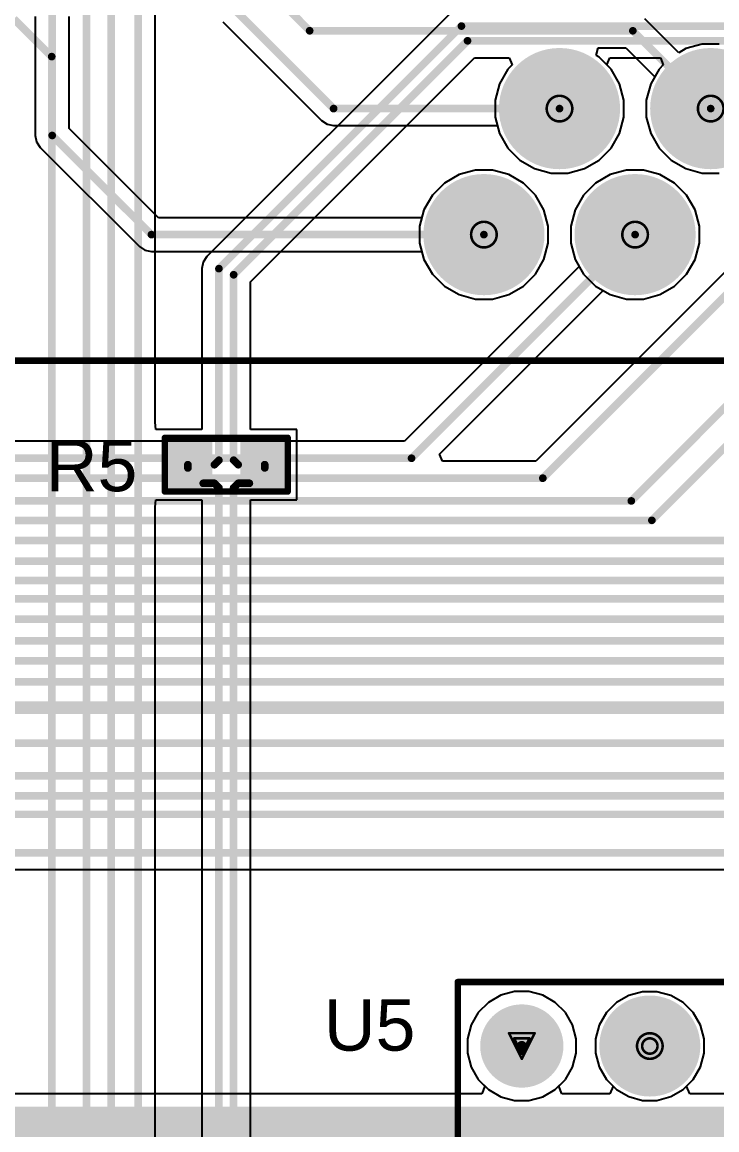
# Model space of a CAD drawing. Header units: inches. Extents: x -31 to 249, y -28 to 261.
# Drawn here: x 38.14 to 51.92, y 52.95 to 74.92 of the extents above; entities that cross this region are included whole.
import ezdxf

# ---------------------------------------------------------------- set-up
doc = ezdxf.new("R2010")
doc.units = ezdxf.units.IN
for name, color, linetype in [('Bottom Layer', 5, 'Continuous'), ('Bottom Solder', 6, 'Continuous'), ('Drill Drawing', 1, 'Continuous'), ('Mechanical 13', 56, 'Continuous'), ('Multi-Layer', 9, 'Continuous'), ('Pad Holes', 156, 'Continuous'), ('Top Layer', 1, 'Continuous'), ('Top Overlay', 2, 'Continuous'), ('Top Paste', 8, 'Continuous'), ('Top Solder', 216, 'Continuous')]:
    doc.layers.add(name, color=color, linetype=linetype)
doc.styles.add('Arial', font='', dxfattribs={"height": 0.2})
doc.styles.get('Arial').set_extended_font_data('Arial')

# ---------------------------------------------------------------- blocks, each defined once
blk = doc.blocks.new('A000005_17')
at = {"layer": 'Bottom Layer'}
h = blk.add_hatch(color=5, dxfattribs=at)
edge = h.paths.add_edge_path()
edge.add_arc((7.62, 17.78), 0.9, 0, 360)
at = {"layer": 'Bottom Solder'}
h = blk.add_hatch(color=6, dxfattribs=at)
edge = h.paths.add_edge_path()
edge.add_arc((7.62, 20.32), 0.102, 0, 360)
h = blk.add_hatch(color=6, dxfattribs=at)
edge = h.paths.add_edge_path()
edge.add_arc((7.62, 17.78), 1.002, 0, 360)
at = {"layer": 'Multi-Layer'}
h = blk.add_hatch(color=9, dxfattribs=at)
edge = h.paths.add_edge_path()
edge.add_arc((7.62, 17.78), 0.9, 0, 360)
at = {"layer": 'Pad Holes'}
h = blk.add_hatch(color=7, dxfattribs=at)
edge = h.paths.add_edge_path()
edge.add_arc((7.62, 20.32), 0.826, 0, 360)
h = blk.add_hatch(color=7, dxfattribs=at)
edge = h.paths.add_edge_path()
edge.add_arc((7.62, 17.78), 0.5, 0, 360)
at = {"layer": 'Top Layer'}
h = blk.add_hatch(color=1, dxfattribs=at)
edge = h.paths.add_edge_path()
edge.add_arc((7.62, 17.78), 0.9, 0, 360)
at = {"layer": 'Top Solder'}
h = blk.add_hatch(color=216, dxfattribs=at)
edge = h.paths.add_edge_path()
edge.add_arc((7.62, 20.32), 0.102, 0, 360)
h = blk.add_hatch(color=216, dxfattribs=at)
edge = h.paths.add_edge_path()
edge.add_arc((7.62, 17.78), 1.002, 0, 360)
at = {"layer": 'Mechanical 13'}
for points in [[(-8.89, 21.59, 0.127, 0.127, 0), (8.89, 21.59, 0.127, 0.127, 0)], [(8.89, 21.59, 0.127, 0.127, 0), (8.89, -21.59, 0.127, 0.127, 0)]]:
    blk.add_lwpolyline(points, format="xyseb", dxfattribs=at)
blk.add_lwpolyline([(8.858, 21.59, 0.0635, 0.0635, 1), (8.922, 21.59, 0.0635, 0.0635, 1)], format="xyseb", close=True, dxfattribs=at)
blk.add_lwpolyline([(8.858, 21.59, 0.0635, 0.0635, 1), (8.922, 21.59, 0.0635, 0.0635, 1)], format="xyseb", close=True, dxfattribs=at)
at = {"layer": 'Top Overlay'}
for points in [[(-8.89, 21.59, 0.127, 0.127, 0), (8.89, 21.59, 0.127, 0.127, 0)], [(8.89, 21.59, 0.127, 0.127, 0), (8.89, -21.59, 0.127, 0.127, 0)]]:
    blk.add_lwpolyline(points, format="xyseb", dxfattribs=at)
blk.add_lwpolyline([(8.858, 21.59, 0.0635, 0.0635, 1), (8.922, 21.59, 0.0635, 0.0635, 1)], format="xyseb", close=True, dxfattribs=at)
blk.add_lwpolyline([(8.858, 21.59, 0.0635, 0.0635, 1), (8.922, 21.59, 0.0635, 0.0635, 1)], format="xyseb", close=True, dxfattribs=at)
blk = doc.blocks.new('6437288_3_41')
at = {"layer": 'Bottom Layer'}
h = blk.add_hatch(color=5, dxfattribs=at)
edge = h.paths.add_edge_path()
edge.add_arc((-7.25, 7.25), 1.1, 0, 360)
h = blk.add_hatch(color=5, dxfattribs=at)
edge = h.paths.add_edge_path()
edge.add_arc((-4.25, 7.25), 1.1, 0, 360)
h = blk.add_hatch(color=5, dxfattribs=at)
edge = h.paths.add_edge_path()
edge.add_arc((-8.75, 4.75), 1.1, 0, 360)
h = blk.add_hatch(color=5, dxfattribs=at)
edge = h.paths.add_edge_path()
edge.add_arc((-5.75, 4.75), 1.1, 0, 360)
at = {"layer": 'Bottom Solder'}
h = blk.add_hatch(color=6, dxfattribs=at)
edge = h.paths.add_edge_path()
edge.add_arc((-7.25, 7.25), 1.202, 0, 360)
h = blk.add_hatch(color=6, dxfattribs=at)
edge = h.paths.add_edge_path()
edge.add_arc((-4.25, 7.25), 1.202, 0, 360)
h = blk.add_hatch(color=6, dxfattribs=at)
edge = h.paths.add_edge_path()
edge.add_arc((-8.75, 4.75), 1.202, 0, 360)
h = blk.add_hatch(color=6, dxfattribs=at)
edge = h.paths.add_edge_path()
edge.add_arc((-5.75, 4.75), 1.202, 0, 360)
at = {"layer": 'Multi-Layer'}
h = blk.add_hatch(color=9, dxfattribs=at)
edge = h.paths.add_edge_path()
edge.add_arc((-7.25, 7.25), 1.1, 0, 360)
h = blk.add_hatch(color=9, dxfattribs=at)
edge = h.paths.add_edge_path()
edge.add_arc((-4.25, 7.25), 1.1, 0, 360)
h = blk.add_hatch(color=9, dxfattribs=at)
edge = h.paths.add_edge_path()
edge.add_arc((-8.75, 4.75), 1.1, 0, 360)
h = blk.add_hatch(color=9, dxfattribs=at)
edge = h.paths.add_edge_path()
edge.add_arc((-5.75, 4.75), 1.1, 0, 360)
at = {"layer": 'Pad Holes'}
h = blk.add_hatch(color=7, dxfattribs=at)
edge = h.paths.add_edge_path()
edge.add_arc((-7.25, 7.25), 0.65, 0, 360)
h = blk.add_hatch(color=7, dxfattribs=at)
edge = h.paths.add_edge_path()
edge.add_arc((-4.25, 7.25), 0.65, 0, 360)
h = blk.add_hatch(color=7, dxfattribs=at)
edge = h.paths.add_edge_path()
edge.add_arc((-8.75, 4.75), 0.65, 0, 360)
h = blk.add_hatch(color=7, dxfattribs=at)
edge = h.paths.add_edge_path()
edge.add_arc((-5.75, 4.75), 0.65, 0, 360)
at = {"layer": 'Top Layer'}
h = blk.add_hatch(color=1, dxfattribs=at)
edge = h.paths.add_edge_path()
edge.add_arc((-7.25, 7.25), 1.1, 0, 360)
h = blk.add_hatch(color=1, dxfattribs=at)
edge = h.paths.add_edge_path()
edge.add_arc((-4.25, 7.25), 1.1, 0, 360)
h = blk.add_hatch(color=1, dxfattribs=at)
edge = h.paths.add_edge_path()
edge.add_arc((-8.75, 4.75), 1.1, 0, 360)
h = blk.add_hatch(color=1, dxfattribs=at)
edge = h.paths.add_edge_path()
edge.add_arc((-5.75, 4.75), 1.1, 0, 360)
at = {"layer": 'Top Solder'}
h = blk.add_hatch(color=216, dxfattribs=at)
edge = h.paths.add_edge_path()
edge.add_arc((-7.25, 7.25), 1.202, 0, 360)
h = blk.add_hatch(color=216, dxfattribs=at)
edge = h.paths.add_edge_path()
edge.add_arc((-4.25, 7.25), 1.202, 0, 360)
h = blk.add_hatch(color=216, dxfattribs=at)
edge = h.paths.add_edge_path()
edge.add_arc((-8.75, 4.75), 1.202, 0, 360)
h = blk.add_hatch(color=216, dxfattribs=at)
edge = h.paths.add_edge_path()
edge.add_arc((-5.75, 4.75), 1.202, 0, 360)
at = {"layer": 'Top Overlay'}
blk.add_lwpolyline([(32.5, 9.75, 0.127, 0.127, 0), (-32.5, 9.75, 0.127, 0.127, 0)], format="xyseb", dxfattribs=at)
blk = doc.blocks.new('R___0603_43')
at = {"layer": 'Top Layer'}
for points in [[(-0.381, 0.4445), (-0.381, -0.4445), (-1.143, -0.4445), (-1.143, 0.4445)], [(1.143, 0.4445), (1.143, -0.4445), (0.381, -0.4445), (0.381, 0.4445)]]:
    blk.add_hatch(color=1, dxfattribs=at).paths.add_polyline_path(points)
at = {"layer": 'Top Paste'}
for points in [[(-0.381, 0.4445), (-0.381, -0.4445), (-1.143, -0.4445), (-1.143, 0.4445)], [(1.143, 0.4445), (1.143, -0.4445), (0.381, -0.4445), (0.381, 0.4445)]]:
    blk.add_hatch(color=8, dxfattribs=at).paths.add_polyline_path(points)
at = {"layer": 'Top Solder'}
for points in [[(-0.2794, 0.5461), (-0.2794, -0.5461), (-1.2446, -0.5461), (-1.2446, 0.5461)], [(1.2446, 0.5461), (1.2446, -0.5461), (0.2794, -0.5461), (0.2794, 0.5461)]]:
    blk.add_hatch(color=216, dxfattribs=at).paths.add_polyline_path(points)
at = {"layer": 'Top Overlay'}
for points in [[(1.2192, 0.5334, 0.127, 0.127, 0), (-1.2192, 0.5334, 0.127, 0.127, 0)], [(-1.2192, 0.5334, 0.127, 0.127, 0), (-1.2192, -0.5334, 0.127, 0.127, 0)], [(1.2192, 0.5334, 0.127, 0.127, 0), (1.2192, -0.5334, 0.127, 0.127, 0)], [(1.2192, -0.5334, 0.127, 0.127, 0), (-1.2192, -0.5334, 0.127, 0.127, 0)]]:
    blk.add_lwpolyline(points, format="xyseb", dxfattribs=at)
for points in [[(-1.25095, 0.5334, 0.0635, 0.0635, 1), (-1.18745, 0.5334, 0.0635, 0.0635, 1)], [(-1.25095, 0.5334, 0.0635, 0.0635, 1), (-1.18745, 0.5334, 0.0635, 0.0635, 1)], [(1.18745, 0.5334, 0.0635, 0.0635, 1), (1.25095, 0.5334, 0.0635, 0.0635, 1)], [(1.18745, 0.5334, 0.0635, 0.0635, 1), (1.25095, 0.5334, 0.0635, 0.0635, 1)], [(-1.25095, -0.5334, 0.0635, 0.0635, 1), (-1.18745, -0.5334, 0.0635, 0.0635, 1)], [(-1.25095, -0.5334, 0.0635, 0.0635, 1), (-1.18745, -0.5334, 0.0635, 0.0635, 1)], [(1.18745, -0.5334, 0.0635, 0.0635, 1), (1.25095, -0.5334, 0.0635, 0.0635, 1)], [(1.18745, -0.5334, 0.0635, 0.0635, 1), (1.25095, -0.5334, 0.0635, 0.0635, 1)]]:
    blk.add_lwpolyline(points, format="xyseb", close=True, dxfattribs=at)

msp = doc.modelspace()

# ---------------------------------------------------------------- hatches: boundary and pattern name
at = {"layer": 'Bottom Layer'}
msp.add_hatch(color=5, dxfattribs=at).paths.add_polyline_path([(24.74, 51.898), (59.22, 51.898), (59.22, 53.404), (24.74, 53.404)])

# ---------------------------------------------------------------- linework, layer by layer
for p, q in [((38.398, 75.034), (38.398, 72.673)), ((39.072, 72.813), (39.072, 75.034)), ((51.167, 74.315), (50.494, 74.988)), ((42.121, 74.927), (44.081, 72.968)), ((49.528, 74.261), (49.569, 74.414)), ((49.569, 74.414), (50.117, 74.414)), ((50.117, 74.414), (50.691, 73.839)), ((51.308, 74.396), (51.167, 74.315)), ((51.633, 74.483), (51.308, 74.396)), ((51.969, 74.483), (51.633, 74.483)), ((49.585, 74.228), (49.528, 74.261)), ((49.823, 73.99), (49.585, 74.228)), ((49.992, 73.699), (49.823, 73.99)), ((50.691, 73.839), (50.61, 73.699)), ((50.079, 73.374), (49.992, 73.699)), ((50.61, 73.699), (50.523, 73.374)), ((50.079, 73.037), (50.079, 73.374)), ((50.523, 73.374), (50.523, 73.037)), ((44.081, 72.968), (44.19, 72.895)), ((49.992, 72.712), (50.079, 73.037)), ((50.523, 73.037), (50.61, 72.712)), ((40.842, 71.042), (39.072, 72.813)), ((44.19, 72.895), (44.319, 72.869)), ((44.319, 72.869), (47.568, 72.869)), ((47.568, 72.869), (47.61, 72.712)), ((38.398, 72.673), (38.424, 72.544)), ((38.424, 72.544), (38.497, 72.435)), ((47.61, 72.712), (47.778, 72.421)), ((49.823, 72.421), (49.992, 72.712)), ((50.61, 72.712), (50.778, 72.421)), ((38.497, 72.435), (40.465, 70.468)), ((47.778, 72.421), (48.016, 72.183)), ((49.585, 72.183), (49.823, 72.421)), ((50.778, 72.421), (51.016, 72.183)), ((48.016, 72.183), (48.308, 72.015)), ((49.294, 72.015), (49.585, 72.183)), ((51.016, 72.183), (51.308, 72.015)), ((46.808, 71.896), (46.516, 71.728)), ((47.133, 71.983), (46.808, 71.896)), ((47.469, 71.983), (47.133, 71.983)), ((47.794, 71.896), (47.469, 71.983)), ((48.085, 71.728), (47.794, 71.896)), ((48.308, 72.015), (48.633, 71.928)), ((48.633, 71.928), (48.969, 71.928)), ((48.969, 71.928), (49.294, 72.015)), ((49.808, 71.896), (49.516, 71.728)), ((50.133, 71.983), (49.808, 71.896)), ((50.469, 71.983), (50.133, 71.983)), ((50.794, 71.896), (50.469, 71.983)), ((51.085, 71.728), (50.794, 71.896)), ((51.308, 72.015), (51.633, 71.928)), ((51.633, 71.928), (51.969, 71.928)), ((46.516, 71.728), (46.278, 71.49)), ((48.323, 71.49), (48.085, 71.728)), ((49.516, 71.728), (49.278, 71.49)), ((51.323, 71.49), (51.085, 71.728)), ((46.278, 71.49), (46.11, 71.199)), ((48.492, 71.199), (48.323, 71.49)), ((49.278, 71.49), (49.11, 71.199)), ((51.492, 71.199), (51.323, 71.49)), ((46.11, 71.199), (46.068, 71.042)), ((48.579, 70.874), (48.492, 71.199)), ((49.11, 71.199), (49.023, 70.874)), ((51.579, 70.874), (51.492, 71.199)), ((46.068, 71.042), (40.842, 71.042)), ((48.579, 70.537), (48.579, 70.874)), ((49.023, 70.874), (49.023, 70.537)), ((51.579, 70.537), (51.579, 70.874)), ((48.492, 70.212), (48.579, 70.537)), ((49.023, 70.537), (49.11, 70.212)), ((51.492, 70.212), (51.579, 70.537)), ((40.465, 70.468), (40.574, 70.395)), ((40.574, 70.395), (40.703, 70.369)), ((40.703, 70.369), (46.068, 70.369)), ((46.068, 70.369), (46.11, 70.212)), ((46.11, 70.212), (46.278, 69.921)), ((48.323, 69.921), (48.492, 70.212)), ((49.11, 70.212), (49.191, 70.072)), ((51.323, 69.921), (51.492, 70.212)), ((49.191, 70.072), (45.726, 66.606)), ((46.278, 69.921), (46.516, 69.683)), ((48.085, 69.683), (48.323, 69.921)), ((52.191, 70.072), (48.33, 66.211)), ((51.085, 69.683), (51.323, 69.921)), ((46.516, 69.683), (46.808, 69.515)), ((47.794, 69.515), (48.085, 69.683)), ((50.794, 69.515), (51.085, 69.683)), ((46.423, 66.352), (49.667, 69.596)), ((46.808, 69.515), (47.133, 69.428)), ((47.469, 69.428), (47.794, 69.515)), ((49.667, 69.596), (49.808, 69.515)), ((49.808, 69.515), (50.133, 69.428)), ((50.469, 69.428), (50.794, 69.515)), ((47.133, 69.428), (47.469, 69.428)), ((50.133, 69.428), (50.469, 69.428)), ((45.726, 66.606), (35.075, 66.606)), ((46.481, 66.211), (46.423, 66.352)), ((48.33, 66.211), (46.481, 66.211)), ((37.719, 58.109), (56.804, 58.109)), ((47.637, 55.616), (47.39, 55.474)), ((47.911, 55.69), (47.637, 55.616)), ((48.195, 55.69), (47.911, 55.69)), ((48.47, 55.616), (48.195, 55.69)), ((48.716, 55.474), (48.47, 55.616)), ((50.177, 55.614), (49.931, 55.472)), ((50.451, 55.688), (50.177, 55.614)), ((50.735, 55.688), (50.451, 55.688)), ((51.009, 55.614), (50.735, 55.688)), ((51.255, 55.472), (51.009, 55.614)), ((47.39, 55.474), (47.189, 55.273)), ((48.917, 55.273), (48.716, 55.474)), ((49.931, 55.472), (49.731, 55.272)), ((51.456, 55.272), (51.255, 55.472)), ((47.189, 55.273), (47.047, 55.027)), ((49.059, 55.027), (48.917, 55.273)), ((49.731, 55.272), (49.589, 55.026)), ((51.598, 55.026), (51.456, 55.272)), ((47.047, 55.027), (46.974, 54.752)), ((49.133, 54.752), (49.059, 55.027)), ((49.589, 55.026), (49.515, 54.752)), ((51.671, 54.752), (51.598, 55.026)), ((46.974, 54.752), (46.974, 54.468)), ((49.133, 54.468), (49.133, 54.752)), ((49.515, 54.752), (49.515, 54.468)), ((51.671, 54.468), (51.671, 54.752)), ((46.974, 54.468), (47.047, 54.193)), ((49.059, 54.193), (49.133, 54.468)), ((49.515, 54.468), (49.589, 54.194)), ((51.598, 54.194), (51.671, 54.468)), ((47.047, 54.193), (47.189, 53.947)), ((48.917, 53.947), (49.059, 54.193)), ((49.589, 54.194), (49.731, 53.948)), ((51.456, 53.948), (51.598, 54.194)), ((47.189, 53.947), (47.322, 53.815)), ((48.785, 53.815), (48.917, 53.947)), ((49.731, 53.948), (49.864, 53.815)), ((51.322, 53.815), (51.456, 53.948)), ((47.259, 53.662), (28.605, 53.662)), ((47.322, 53.815), (47.259, 53.662)), ((48.848, 53.662), (48.785, 53.815)), ((49.801, 53.662), (48.848, 53.662)), ((49.864, 53.815), (49.801, 53.662)), ((51.386, 53.662), (51.322, 53.815)), ((54.881, 53.662), (51.386, 53.662))]:
    msp.add_line(p, q, dxfattribs=at)
for points in [[(38.735, 72.673, 0.152, 0.152, 0), (38.735, 75.481, 0.152, 0.152, 0)], [(42.043, 75.481, 0.152, 0.152, 0), (44.319, 73.206, 0.152, 0.152, 0)], [(43.113, 75.481, 0.152, 0.152, 0), (43.844, 74.75, 0.152, 0.152, 0)], [(43.844, 74.75, 0.152, 0.152, 0), (50.256, 74.75, 0.152, 0.152, 0)], [(50.256, 74.75, 0.152, 0.152, 0), (51.801, 73.206, 0.152, 0.152, 0)], [(44.319, 73.206, 0.152, 0.152, 0), (48.801, 73.206, 0.152, 0.152, 0)], [(38.735, 72.673, 0.152, 0.152, 0), (40.703, 70.706, 0.152, 0.152, 0)], [(40.703, 70.706, 0.152, 0.152, 0), (47.301, 70.706, 0.152, 0.152, 0)], [(45.865, 66.27, 0.152, 0.152, 0), (50.301, 70.706, 0.152, 0.152, 0)], [(48.47, 65.874, 0.152, 0.152, 0), (53.301, 70.706, 0.152, 0.152, 0)], [(50.634, 65.038, 0.152, 0.152, 0), (56.301, 70.706, 0.152, 0.152, 0)], [(50.226, 65.423, 0.152, 0.152, 0), (54.801, 69.998, 0.152, 0.152, 0)], [(14.985, 66.27, 0.152, 0.152, 0), (45.865, 66.27, 0.152, 0.152, 0)], [(15.212, 65.874, 0.152, 0.152, 0), (48.47, 65.874, 0.152, 0.152, 0)], [(15.371, 65.423, 0.152, 0.152, 0), (50.226, 65.423, 0.152, 0.152, 0)], [(15.64, 65.038, 0.152, 0.152, 0), (50.634, 65.038, 0.152, 0.152, 0)], [(15.891, 64.636, 0.152, 0.152, 0), (52.433, 64.636, 0.152, 0.152, 0)], [(16.153, 64.229, 0.152, 0.152, 0), (52.824, 64.229, 0.152, 0.152, 0)], [(16.417, 63.846, 0.152, 0.152, 0), (55.441, 63.846, 0.152, 0.152, 0)], [(16.749, 63.484, 0.152, 0.152, 0), (58.079, 63.484, 0.152, 0.152, 0)], [(16.886, 63.078, 0.152, 0.152, 0), (60.673, 63.078, 0.152, 0.152, 0)], [(17.274, 62.647, 0.152, 0.152, 0), (63.242, 62.647, 0.152, 0.152, 0)], [(17.533, 62.248, 0.152, 0.152, 0), (65.955, 62.248, 0.152, 0.152, 0)], [(17.668, 61.832, 0.152, 0.152, 0), (66.09, 61.832, 0.152, 0.152, 0)], [(17.896, 61.322, 0.254, 0.254, 0), (63.993, 61.322, 0.254, 0.254, 0)], [(34.501, 60.621, 0.152, 0.152, 0), (60.801, 60.621, 0.152, 0.152, 0)], [(34.923, 59.972, 0.152, 0.152, 0), (65.093, 59.972, 0.152, 0.152, 0)], [(35.828, 59.573, 0.152, 0.152, 0), (65.564, 59.573, 0.152, 0.152, 0)], [(36.942, 59.206, 0.152, 0.152, 0), (65.904, 59.206, 0.152, 0.152, 0)], [(37.58, 58.445, 0.152, 0.152, 0), (60.801, 58.445, 0.152, 0.152, 0)]]:
    msp.add_lwpolyline(points, format="xyseb", dxfattribs=at)
for points in [[(43.805, 74.75, 0.0762, 0.0762, 1), (43.882, 74.75, 0.0762, 0.0762, 1)], [(43.805, 74.75, 0.0762, 0.0762, 1), (43.882, 74.75, 0.0762, 0.0762, 1)], [(50.218, 74.75, 0.0762, 0.0762, 1), (50.294, 74.75, 0.0762, 0.0762, 1)], [(50.218, 74.75, 0.0762, 0.0762, 1), (50.294, 74.75, 0.0762, 0.0762, 1)], [(44.28, 73.206, 0.0762, 0.0762, 1), (44.357, 73.206, 0.0762, 0.0762, 1)], [(44.28, 73.206, 0.0762, 0.0762, 1), (44.357, 73.206, 0.0762, 0.0762, 1)], [(48.763, 73.206, 0.0762, 0.0762, 1), (48.839, 73.206, 0.0762, 0.0762, 1)], [(51.763, 73.206, 0.0762, 0.0762, 1), (51.839, 73.206, 0.0762, 0.0762, 1)], [(38.697, 72.673, 0.0762, 0.0762, 1), (38.773, 72.673, 0.0762, 0.0762, 1)], [(38.697, 72.673, 0.0762, 0.0762, 1), (38.773, 72.673, 0.0762, 0.0762, 1)], [(40.665, 70.706, 0.0762, 0.0762, 1), (40.741, 70.706, 0.0762, 0.0762, 1)], [(40.665, 70.706, 0.0762, 0.0762, 1), (40.741, 70.706, 0.0762, 0.0762, 1)], [(47.263, 70.706, 0.0762, 0.0762, 1), (47.339, 70.706, 0.0762, 0.0762, 1)], [(50.263, 70.706, 0.0762, 0.0762, 1), (50.339, 70.706, 0.0762, 0.0762, 1)], [(45.827, 66.27, 0.0762, 0.0762, 1), (45.903, 66.27, 0.0762, 0.0762, 1)], [(45.827, 66.27, 0.0762, 0.0762, 1), (45.903, 66.27, 0.0762, 0.0762, 1)], [(48.431, 65.874, 0.0762, 0.0762, 1), (48.508, 65.874, 0.0762, 0.0762, 1)], [(48.431, 65.874, 0.0762, 0.0762, 1), (48.508, 65.874, 0.0762, 0.0762, 1)], [(50.188, 65.423, 0.0762, 0.0762, 1), (50.264, 65.423, 0.0762, 0.0762, 1)], [(50.188, 65.423, 0.0762, 0.0762, 1), (50.264, 65.423, 0.0762, 0.0762, 1)], [(50.596, 65.038, 0.0762, 0.0762, 1), (50.672, 65.038, 0.0762, 0.0762, 1)], [(50.596, 65.038, 0.0762, 0.0762, 1), (50.672, 65.038, 0.0762, 0.0762, 1)]]:
    msp.add_lwpolyline(points, format="xyseb", close=True, dxfattribs=at)
at = {"layer": 'Drill Drawing'}
for points in [[(49.055, 73.206, 0.0508, 0.0508, 1), (48.547, 73.206, 0.0508, 0.0508, 1)], [(52.055, 73.206, 0.0508, 0.0508, 1), (51.547, 73.206, 0.0508, 0.0508, 1)], [(48.534, 73.206, 0.0254, 0.0254, 1), (48.56, 73.206, 0.0254, 0.0254, 1)], [(49.042, 73.206, 0.0254, 0.0254, 1), (49.068, 73.206, 0.0254, 0.0254, 1)], [(51.534, 73.206, 0.0254, 0.0254, 1), (51.56, 73.206, 0.0254, 0.0254, 1)], [(47.555, 70.706, 0.0508, 0.0508, 1), (47.047, 70.706, 0.0508, 0.0508, 1)], [(50.555, 70.706, 0.0508, 0.0508, 1), (50.047, 70.706, 0.0508, 0.0508, 1)], [(47.034, 70.706, 0.0254, 0.0254, 1), (47.06, 70.706, 0.0254, 0.0254, 1)], [(47.542, 70.706, 0.0254, 0.0254, 1), (47.568, 70.706, 0.0254, 0.0254, 1)], [(50.034, 70.706, 0.0254, 0.0254, 1), (50.06, 70.706, 0.0254, 0.0254, 1)], [(50.542, 70.706, 0.0254, 0.0254, 1), (50.568, 70.706, 0.0254, 0.0254, 1)], [(47.787, 54.864, 0.0254, 0.0254, 1), (47.812, 54.864, 0.0254, 0.0254, 1)], [(47.787, 54.864, 0.0254, 0.0254, 1), (47.812, 54.864, 0.0254, 0.0254, 1)], [(47.888, 54.762, 0.0254, 0.0254, 1), (47.914, 54.762, 0.0254, 0.0254, 1)], [(47.888, 54.762, 0.0254, 0.0254, 1), (47.914, 54.762, 0.0254, 0.0254, 1)], [(48.193, 54.762, 0.0254, 0.0254, 1), (48.218, 54.762, 0.0254, 0.0254, 1)], [(48.193, 54.762, 0.0254, 0.0254, 1), (48.218, 54.762, 0.0254, 0.0254, 1)], [(48.295, 54.864, 0.0254, 0.0254, 1), (48.32, 54.864, 0.0254, 0.0254, 1)], [(48.295, 54.864, 0.0254, 0.0254, 1), (48.32, 54.864, 0.0254, 0.0254, 1)], [(50.847, 54.61, 0.0508, 0.0508, 1), (50.339, 54.61, 0.0508, 0.0508, 1)], [(50.746, 54.61, 0.0508, 0.0508, 1), (50.441, 54.61, 0.0508, 0.0508, 1)], [(50.327, 54.61, 0.0254, 0.0254, 1), (50.352, 54.61, 0.0254, 0.0254, 1)], [(50.428, 54.61, 0.0254, 0.0254, 1), (50.454, 54.61, 0.0254, 0.0254, 1)], [(50.733, 54.61, 0.0254, 0.0254, 1), (50.758, 54.61, 0.0254, 0.0254, 1)], [(50.835, 54.61, 0.0254, 0.0254, 1), (50.86, 54.61, 0.0254, 0.0254, 1)], [(48.041, 54.458, 0.0254, 0.0254, 1), (48.066, 54.458, 0.0254, 0.0254, 1)], [(48.041, 54.458, 0.0254, 0.0254, 1), (48.066, 54.458, 0.0254, 0.0254, 1)], [(48.041, 54.356, 0.0254, 0.0254, 1), (48.066, 54.356, 0.0254, 0.0254, 1)], [(48.041, 54.356, 0.0254, 0.0254, 1), (48.066, 54.356, 0.0254, 0.0254, 1)]]:
    msp.add_lwpolyline(points, format="xyseb", close=True, dxfattribs=at)
for points in [[(47.799, 54.864, 0.0508, 0.0508, 0), (48.307, 54.864, 0.0508, 0.0508, 0)], [(47.799, 54.864, 0.0508, 0.0508, 0), (48.053, 54.356, 0.0508, 0.0508, 0)], [(47.901, 54.762, 0.0508, 0.0508, 0), (48.206, 54.762, 0.0508, 0.0508, 0)], [(47.901, 54.762, 0.0508, 0.0508, 0), (48.053, 54.458, 0.0508, 0.0508, 0)], [(48.053, 54.356, 0.0508, 0.0508, 0), (48.307, 54.864, 0.0508, 0.0508, 0)], [(48.053, 54.458, 0.0508, 0.0508, 0), (48.206, 54.762, 0.0508, 0.0508, 0)]]:
    msp.add_lwpolyline(points, format="xyseb", dxfattribs=at)
at = {"layer": 'Top Layer'}
for p, q in [((40.778, 66.986), (40.778, 77.966)), ((46.617, 75.081), (41.805, 70.269)), ((42.672, 69.771), (47.115, 74.214)), ((47.115, 74.214), (47.803, 74.214)), ((47.861, 74.073), (47.778, 73.99)), ((47.803, 74.214), (47.861, 74.073)), ((49.74, 74.073), (49.799, 74.214)), ((49.823, 73.99), (49.74, 74.073)), ((49.799, 74.214), (50.803, 74.214)), ((50.861, 74.073), (50.778, 73.99)), ((50.803, 74.214), (50.861, 74.073)), ((47.778, 73.99), (47.61, 73.699)), ((49.992, 73.699), (49.823, 73.99)), ((50.778, 73.99), (50.61, 73.699)), ((47.61, 73.699), (47.523, 73.374)), ((50.079, 73.374), (49.992, 73.699)), ((50.61, 73.699), (50.523, 73.374)), ((47.523, 73.374), (47.523, 73.037)), ((50.079, 73.037), (50.079, 73.374)), ((50.523, 73.374), (50.523, 73.037)), ((47.523, 73.037), (47.61, 72.712)), ((49.992, 72.712), (50.079, 73.037)), ((50.523, 73.037), (50.61, 72.712)), ((47.61, 72.712), (47.778, 72.421)), ((49.823, 72.421), (49.992, 72.712)), ((50.61, 72.712), (50.778, 72.421)), ((47.778, 72.421), (48.016, 72.183)), ((49.585, 72.183), (49.823, 72.421)), ((50.778, 72.421), (51.016, 72.183)), ((48.016, 72.183), (48.308, 72.015)), ((49.294, 72.015), (49.585, 72.183)), ((51.016, 72.183), (51.308, 72.015)), ((46.808, 71.896), (46.516, 71.728)), ((47.133, 71.983), (46.808, 71.896)), ((47.469, 71.983), (47.133, 71.983)), ((47.794, 71.896), (47.469, 71.983)), ((48.085, 71.728), (47.794, 71.896)), ((48.308, 72.015), (48.633, 71.928)), ((48.633, 71.928), (48.969, 71.928)), ((48.969, 71.928), (49.294, 72.015)), ((49.808, 71.896), (49.516, 71.728)), ((50.133, 71.983), (49.808, 71.896)), ((50.469, 71.983), (50.133, 71.983)), ((50.794, 71.896), (50.469, 71.983)), ((51.085, 71.728), (50.794, 71.896)), ((51.308, 72.015), (51.633, 71.928)), ((51.633, 71.928), (51.969, 71.928)), ((46.516, 71.728), (46.278, 71.49)), ((48.323, 71.49), (48.085, 71.728)), ((49.516, 71.728), (49.278, 71.49)), ((51.323, 71.49), (51.085, 71.728)), ((46.278, 71.49), (46.11, 71.199)), ((48.492, 71.199), (48.323, 71.49)), ((49.278, 71.49), (49.11, 71.199)), ((51.492, 71.199), (51.323, 71.49)), ((46.11, 71.199), (46.023, 70.874)), ((48.579, 70.874), (48.492, 71.199)), ((49.11, 71.199), (49.023, 70.874)), ((51.579, 70.874), (51.492, 71.199)), ((46.023, 70.874), (46.023, 70.537)), ((48.579, 70.537), (48.579, 70.874)), ((49.023, 70.874), (49.023, 70.537)), ((51.579, 70.537), (51.579, 70.874)), ((46.023, 70.537), (46.11, 70.212)), ((48.492, 70.212), (48.579, 70.537)), ((49.023, 70.537), (49.11, 70.212)), ((51.492, 70.212), (51.579, 70.537)), ((41.732, 70.16), (41.707, 70.031)), ((41.805, 70.269), (41.732, 70.16)), ((46.11, 70.212), (46.278, 69.921)), ((48.323, 69.921), (48.492, 70.212)), ((49.11, 70.212), (49.278, 69.921)), ((51.323, 69.921), (51.492, 70.212)), ((41.707, 70.031), (41.707, 66.84)), ((46.278, 69.921), (46.516, 69.683)), ((48.085, 69.683), (48.323, 69.921)), ((49.278, 69.921), (49.516, 69.683)), ((51.085, 69.683), (51.323, 69.921)), ((42.672, 66.84), (42.672, 69.771)), ((46.516, 69.683), (46.808, 69.515)), ((47.794, 69.515), (48.085, 69.683)), ((49.516, 69.683), (49.808, 69.515)), ((50.794, 69.515), (51.085, 69.683)), ((46.808, 69.515), (47.133, 69.428)), ((47.469, 69.428), (47.794, 69.515)), ((49.808, 69.515), (50.133, 69.428)), ((50.469, 69.428), (50.794, 69.515)), ((47.133, 69.428), (47.469, 69.428)), ((50.133, 69.428), (50.469, 69.428)), ((40.792, 66.84), (40.778, 66.986)), ((41.707, 66.84), (40.792, 66.84)), ((43.586, 66.84), (42.672, 66.84)), ((43.586, 65.443), (43.586, 66.84)), ((40.778, 65.297), (40.792, 65.443)), ((40.778, 25.962), (40.778, 65.297)), ((40.792, 65.443), (40.93, 65.443)), ((40.93, 65.443), (41.7, 65.443)), ((41.7, 65.443), (41.707, 65.442)), ((41.707, 65.442), (41.707, 43.89)), ((42.672, 65.442), (42.679, 65.443)), ((42.672, 44.15), (42.672, 65.442)), ((42.679, 65.443), (43.586, 65.443)), ((47.637, 55.616), (47.39, 55.474)), ((47.911, 55.69), (47.637, 55.616)), ((48.195, 55.69), (47.911, 55.69)), ((48.47, 55.616), (48.195, 55.69)), ((48.716, 55.474), (48.47, 55.616)), ((50.177, 55.614), (49.931, 55.472)), ((50.451, 55.688), (50.177, 55.614)), ((50.735, 55.688), (50.451, 55.688)), ((51.009, 55.614), (50.735, 55.688)), ((51.255, 55.472), (51.009, 55.614)), ((47.39, 55.474), (47.189, 55.273)), ((48.917, 55.273), (48.716, 55.474)), ((49.931, 55.472), (49.731, 55.272)), ((51.456, 55.272), (51.255, 55.472)), ((47.189, 55.273), (47.047, 55.027)), ((49.059, 55.027), (48.917, 55.273)), ((49.731, 55.272), (49.589, 55.026)), ((51.598, 55.026), (51.456, 55.272)), ((47.047, 55.027), (46.974, 54.752)), ((49.133, 54.752), (49.059, 55.027)), ((49.589, 55.026), (49.515, 54.752)), ((51.671, 54.752), (51.598, 55.026)), ((46.974, 54.752), (46.974, 54.468)), ((49.133, 54.468), (49.133, 54.752)), ((49.515, 54.752), (49.515, 54.468)), ((51.671, 54.468), (51.671, 54.752)), ((46.974, 54.468), (47.047, 54.193)), ((49.059, 54.193), (49.133, 54.468)), ((49.515, 54.468), (49.589, 54.194)), ((51.598, 54.194), (51.671, 54.468)), ((47.047, 54.193), (47.189, 53.947)), ((48.917, 53.947), (49.059, 54.193)), ((49.589, 54.194), (49.731, 53.948)), ((51.456, 53.948), (51.598, 54.194)), ((47.189, 53.947), (47.39, 53.746)), ((48.716, 53.746), (48.917, 53.947)), ((49.731, 53.948), (49.931, 53.748)), ((51.255, 53.748), (51.456, 53.948)), ((47.39, 53.746), (47.637, 53.604)), ((48.47, 53.604), (48.716, 53.746)), ((49.931, 53.748), (50.177, 53.606)), ((51.009, 53.606), (51.255, 53.748)), ((47.637, 53.604), (47.911, 53.531)), ((47.911, 53.531), (48.195, 53.531)), ((48.195, 53.531), (48.47, 53.604)), ((50.177, 53.606), (50.451, 53.532)), ((50.451, 53.532), (50.735, 53.532)), ((50.735, 53.532), (51.009, 53.606))]:
    msp.add_line(p, q, dxfattribs=at)
for points in [[(40.441, 25.823, 0.152, 0.152, 0), (40.441, 78.105, 0.152, 0.152, 0)], [(39.907, 15.533, 0.152, 0.152, 0), (39.907, 77.132, 0.152, 0.152, 0)], [(39.418, 15.27, 0.152, 0.152, 0), (39.418, 76.975, 0.152, 0.152, 0)], [(37.977, 74.985, 0.152, 0.152, 0), (38.725, 74.237, 0.152, 0.152, 0)], [(42.043, 70.031, 0.152, 0.152, 0), (46.855, 74.843, 0.152, 0.152, 0)], [(46.855, 74.843, 0.152, 0.152, 0), (52.716, 74.843, 0.152, 0.152, 0)], [(42.335, 69.91, 0.152, 0.152, 0), (46.976, 74.551, 0.152, 0.152, 0)], [(46.976, 74.551, 0.152, 0.152, 0), (52.837, 74.551, 0.152, 0.152, 0)], [(38.725, 25.94, 0.152, 0.152, 0), (38.725, 74.237, 0.152, 0.152, 0)], [(42.043, 66.231, 0.152, 0.152, 0), (42.043, 70.031, 0.152, 0.152, 0)], [(42.335, 66.231, 0.152, 0.152, 0), (42.335, 69.91, 0.152, 0.152, 0)], [(41.427, 66.078, 0.152, 0.152, 0), (41.427, 66.142, 0.152, 0.152, 0)], [(41.427, 66.142, 0.152, 0.152, 0), (41.954, 66.142, 0.152, 0.152, 0)], [(41.427, 66.078, 0.152, 0.152, 0), (41.732, 65.773, 0.152, 0.152, 0)], [(41.954, 66.142, 0.152, 0.152, 0), (42.043, 66.231, 0.152, 0.152, 0)], [(42.335, 66.231, 0.152, 0.152, 0), (42.425, 66.142, 0.152, 0.152, 0)], [(42.425, 66.142, 0.152, 0.152, 0), (42.951, 66.142, 0.152, 0.152, 0)], [(42.647, 65.773, 0.152, 0.152, 0), (42.951, 66.078, 0.152, 0.152, 0)], [(42.951, 66.078, 0.152, 0.152, 0), (42.951, 66.142, 0.152, 0.152, 0)], [(41.732, 65.773, 0.152, 0.152, 0), (41.954, 65.773, 0.152, 0.152, 0)], [(41.954, 65.773, 0.152, 0.152, 0), (42.043, 65.684, 0.152, 0.152, 0)], [(42.043, 43.89, 0.152, 0.152, 0), (42.043, 65.684, 0.152, 0.152, 0)], [(42.335, 65.684, 0.152, 0.152, 0), (42.425, 65.773, 0.152, 0.152, 0)], [(42.335, 44.011, 0.152, 0.152, 0), (42.335, 65.684, 0.152, 0.152, 0)], [(42.425, 65.773, 0.152, 0.152, 0), (42.647, 65.773, 0.152, 0.152, 0)]]:
    msp.add_lwpolyline(points, format="xyseb", dxfattribs=at)
for points in [[(46.817, 74.843, 0.0762, 0.0762, 1), (46.893, 74.843, 0.0762, 0.0762, 1)], [(46.817, 74.843, 0.0762, 0.0762, 1), (46.893, 74.843, 0.0762, 0.0762, 1)], [(46.938, 74.551, 0.0762, 0.0762, 1), (47.014, 74.551, 0.0762, 0.0762, 1)], [(46.938, 74.551, 0.0762, 0.0762, 1), (47.014, 74.551, 0.0762, 0.0762, 1)], [(38.687, 74.237, 0.0762, 0.0762, 1), (38.763, 74.237, 0.0762, 0.0762, 1)], [(38.687, 74.237, 0.0762, 0.0762, 1), (38.763, 74.237, 0.0762, 0.0762, 1)], [(42.005, 70.031, 0.0762, 0.0762, 1), (42.081, 70.031, 0.0762, 0.0762, 1)], [(42.005, 70.031, 0.0762, 0.0762, 1), (42.081, 70.031, 0.0762, 0.0762, 1)], [(42.297, 69.91, 0.0762, 0.0762, 1), (42.374, 69.91, 0.0762, 0.0762, 1)], [(42.297, 69.91, 0.0762, 0.0762, 1), (42.374, 69.91, 0.0762, 0.0762, 1)], [(41.389, 66.142, 0.0762, 0.0762, 1), (41.466, 66.142, 0.0762, 0.0762, 1)], [(41.389, 66.142, 0.0762, 0.0762, 1), (41.466, 66.142, 0.0762, 0.0762, 1)], [(41.389, 66.078, 0.0762, 0.0762, 1), (41.466, 66.078, 0.0762, 0.0762, 1)], [(41.389, 66.078, 0.0762, 0.0762, 1), (41.466, 66.078, 0.0762, 0.0762, 1)], [(41.916, 66.142, 0.0762, 0.0762, 1), (41.992, 66.142, 0.0762, 0.0762, 1)], [(41.916, 66.142, 0.0762, 0.0762, 1), (41.992, 66.142, 0.0762, 0.0762, 1)], [(42.005, 66.231, 0.0762, 0.0762, 1), (42.081, 66.231, 0.0762, 0.0762, 1)], [(42.005, 66.231, 0.0762, 0.0762, 1), (42.081, 66.231, 0.0762, 0.0762, 1)], [(42.297, 66.231, 0.0762, 0.0762, 1), (42.374, 66.231, 0.0762, 0.0762, 1)], [(42.297, 66.231, 0.0762, 0.0762, 1), (42.374, 66.231, 0.0762, 0.0762, 1)], [(42.387, 66.142, 0.0762, 0.0762, 1), (42.463, 66.142, 0.0762, 0.0762, 1)], [(42.387, 66.142, 0.0762, 0.0762, 1), (42.463, 66.142, 0.0762, 0.0762, 1)], [(42.913, 66.142, 0.0762, 0.0762, 1), (42.99, 66.142, 0.0762, 0.0762, 1)], [(42.913, 66.142, 0.0762, 0.0762, 1), (42.99, 66.142, 0.0762, 0.0762, 1)], [(42.913, 66.078, 0.0762, 0.0762, 1), (42.99, 66.078, 0.0762, 0.0762, 1)], [(42.913, 66.078, 0.0762, 0.0762, 1), (42.99, 66.078, 0.0762, 0.0762, 1)], [(41.694, 65.773, 0.0762, 0.0762, 1), (41.77, 65.773, 0.0762, 0.0762, 1)], [(41.694, 65.773, 0.0762, 0.0762, 1), (41.77, 65.773, 0.0762, 0.0762, 1)], [(41.916, 65.773, 0.0762, 0.0762, 1), (41.992, 65.773, 0.0762, 0.0762, 1)], [(41.916, 65.773, 0.0762, 0.0762, 1), (41.992, 65.773, 0.0762, 0.0762, 1)], [(42.005, 65.684, 0.0762, 0.0762, 1), (42.081, 65.684, 0.0762, 0.0762, 1)], [(42.005, 65.684, 0.0762, 0.0762, 1), (42.081, 65.684, 0.0762, 0.0762, 1)], [(42.297, 65.684, 0.0762, 0.0762, 1), (42.374, 65.684, 0.0762, 0.0762, 1)], [(42.297, 65.684, 0.0762, 0.0762, 1), (42.374, 65.684, 0.0762, 0.0762, 1)], [(42.387, 65.773, 0.0762, 0.0762, 1), (42.463, 65.773, 0.0762, 0.0762, 1)], [(42.387, 65.773, 0.0762, 0.0762, 1), (42.463, 65.773, 0.0762, 0.0762, 1)], [(42.609, 65.773, 0.0762, 0.0762, 1), (42.685, 65.773, 0.0762, 0.0762, 1)], [(42.609, 65.773, 0.0762, 0.0762, 1), (42.685, 65.773, 0.0762, 0.0762, 1)]]:
    msp.add_lwpolyline(points, format="xyseb", close=True, dxfattribs=at)

# ---------------------------------------------------------------- block references
for name, p, rotation in [('6437288_3_41', (43.051, 77.956), 180), ('R___0603_43', (42.189, 66.142), 180), ('A000005_17', (68.373, 46.99), 90)]:
    msp.add_blockref(name, p, dxfattribs=dict(rotation=rotation))

# ---------------------------------------------------------------- texts
at = {"layer": 'Top Overlay', "style": 'Arial'}
for s, p in [('R5', (38.61, 65.615)), ('U5', (44.127, 54.518))]:
    msp.add_text(s, height=1.016, dxfattribs=at).set_placement(p)

doc.saveas('drawing.dxf')
